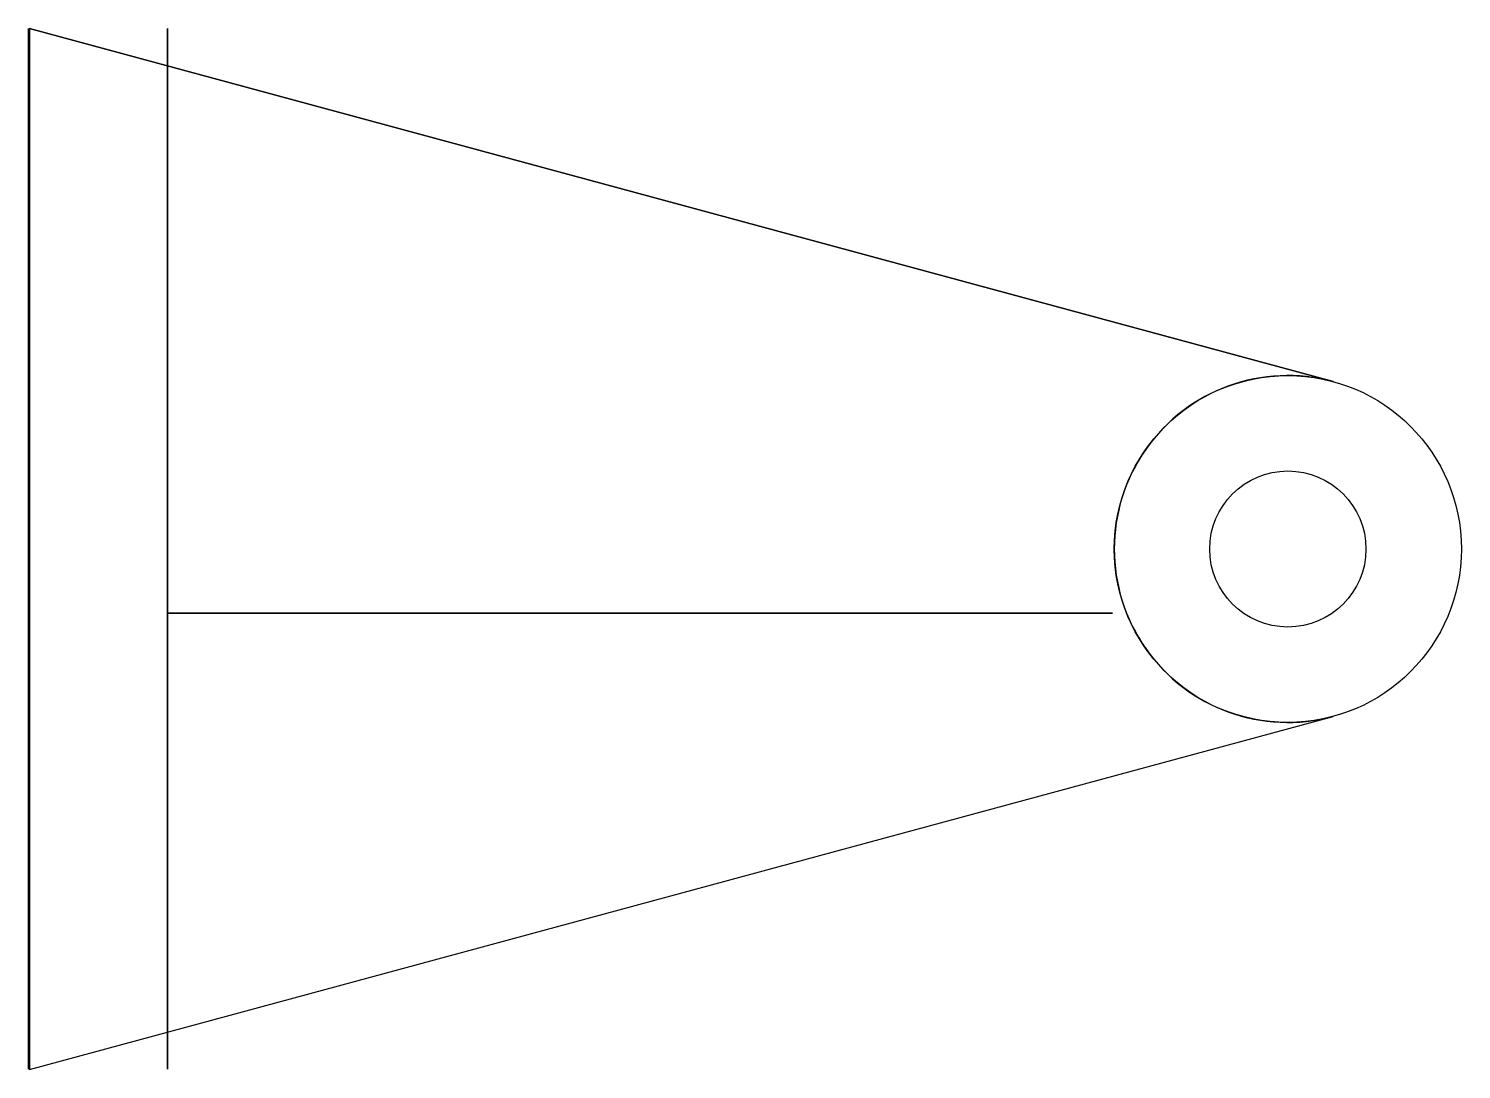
# Model space of a CAD drawing. Header units: millimetres. Extents: x 0 to 165, y -53 to 67.
import ezdxf

# ---------------------------------------------------------------- set-up
doc = ezdxf.new("R2010")
doc.units = ezdxf.units.MM
doc.header["$MEASUREMENT"] = 0
for name, color, linetype in [('MaRS_Q5_f v1_Sketch1', 7, 'Continuous'), ('MaRS_Q5_f v1_Sketch2', 7, 'Continuous'), ('MaRS_Q5_f v1_Sketch3', 7, 'Continuous'), ('MaRS_Q5_f v1_Sketch4', 7, 'Continuous'), ('MaRS_Q5_f v1_Sketch5', 7, 'Continuous'), ('MaRS_Q5_f v1_Sketch6', 7, 'Continuous'), ('MaRS_Q5_f v1_Sketch7', 7, 'Continuous'), ('MaRS_Q5_f v1_Sketch8', 7, 'Continuous')]:
    doc.layers.add(name, color=color, linetype=linetype)

msp = doc.modelspace()

# ---------------------------------------------------------------- linework, layer by layer
at = {"layer": 'MaRS_Q5_f v1_Sketch1'}
for p, q in [((0.11, 67.38), (0.11, 7.38)), ((0.11, 67.38), (150.34, 26.68)), ((0.11, -52.62), (0.11, 67.38)), ((0.11, -52.62), (150.34, -11.92))]:
    msp.add_line(p, q, dxfattribs=at)
for radius in [20, 9]:
    msp.add_circle((145.11, 7.38), radius, dxfattribs=at)
msp.add_point((0, 0), dxfattribs=at)
at = {"layer": 'MaRS_Q5_f v1_Sketch2'}
for p, q in [((0.11, 67.38, 16), (0.11, -52.62, 16)), ((150.34, 26.68, 16), (0.11, 67.38, 16)), ((0.11, -52.62, 16), (150.34, -11.92, 16))]:
    msp.add_line(p, q, dxfattribs=at)
msp.add_arc((145.11, 7.38, 16), 20, 74.8429, 285.1571, dxfattribs=at)
msp.add_point((0, 0, 16), dxfattribs=at)
at = {"layer": 'MaRS_Q5_f v1_Sketch3'}
msp.add_point((0, 0), dxfattribs=at)
at = {"layer": 'MaRS_Q5_f v1_Sketch4'}
for p, q in [((0, 67.38, 16), (0, 7.39, 16)), ((0, 67.38, 16), (0, 36.33, 129.89)), ((0, -52.6, 16), (0, 67.38, 16)), ((0, 7.39, 16), (0, 7.39, 122)), ((0, -52.6, 16), (0, -21.55, 129.89))]:
    msp.add_line(p, q, dxfattribs=at)
at = {"layer": 'MaRS_Q5_f v1_Sketch4', "extrusion": (1, 0, 0)}
for radius in [30, 15]:
    msp.add_circle((7.39, 122), radius, dxfattribs=at)
at = {"layer": 'MaRS_Q5_f v1_Sketch4'}
msp.add_point((0, 0), dxfattribs=at)
at = {"layer": 'MaRS_Q5_f v1_Sketch5'}
for p, q in [((16, 63.07, 16), (16, 67.38, 16)), ((16, 67.38, 16), (16, 36.33, 129.89)), ((16, -48.31, 16), (16, 63.07, 16)), ((16, -21.55, 129.89), (16, -52.6, 16)), ((16, -52.6, 16), (16, -48.31, 16))]:
    msp.add_line(p, q, dxfattribs=at)
at = {"layer": 'MaRS_Q5_f v1_Sketch5', "extrusion": (1, 0, 0)}
for radius in [30, 15]:
    msp.add_circle((7.39, 122, 16), radius, dxfattribs=at)
msp.add_arc((7.39, 122, 16), 30, 164.7517, 15.2483, dxfattribs=at)
at = {"layer": 'MaRS_Q5_f v1_Sketch5'}
msp.add_point((16, 0), dxfattribs=at)
at = {"layer": 'MaRS_Q5_f v1_Sketch6'}
for p, q in [((0, 0), (0, 0, 61)), ((75, 0, 81), (16, 0, 81)), ((16, 0, 16), (124.92, 0, 16.13)), ((16, 0, 81), (16, 0, 16)), ((124.92, 0, 16.13), (92.19, 0, 71.22))]:
    msp.add_line(p, q, dxfattribs=at)
at = {"layer": 'MaRS_Q5_f v1_Sketch6', "extrusion": (0, 1, 0)}
for radius in [20, 8]:
    msp.add_circle((-75, 61), radius, dxfattribs=at)
at = {"layer": 'MaRS_Q5_f v1_Sketch6'}
msp.add_point((0, 0), dxfattribs=at)
at = {"layer": 'MaRS_Q5_f v1_Sketch7'}
for p, q in [((16, 63.07, 16), (16, 67.38, 16)), ((16, 67.38, 16), (16, 36.33, 129.89)), ((16, -48.31, 16), (16, 63.07, 16)), ((16, -21.55, 129.89), (16, -52.6, 16)), ((16, -52.6, 16), (16, -48.31, 16))]:
    msp.add_line(p, q, dxfattribs=at)
at = {"layer": 'MaRS_Q5_f v1_Sketch7', "extrusion": (1, 0, 0)}
msp.add_circle((7.39, 122, 16), 15, dxfattribs=at)
msp.add_arc((7.39, 122, 16), 30, 15.2483, 164.7517, dxfattribs=at)
at = {"layer": 'MaRS_Q5_f v1_Sketch7'}
msp.add_point((16, 0), dxfattribs=at)
at = {"layer": 'MaRS_Q5_f v1_Sketch8'}
msp.add_point((0, 0), dxfattribs=at)

doc.saveas('drawing.dxf')
